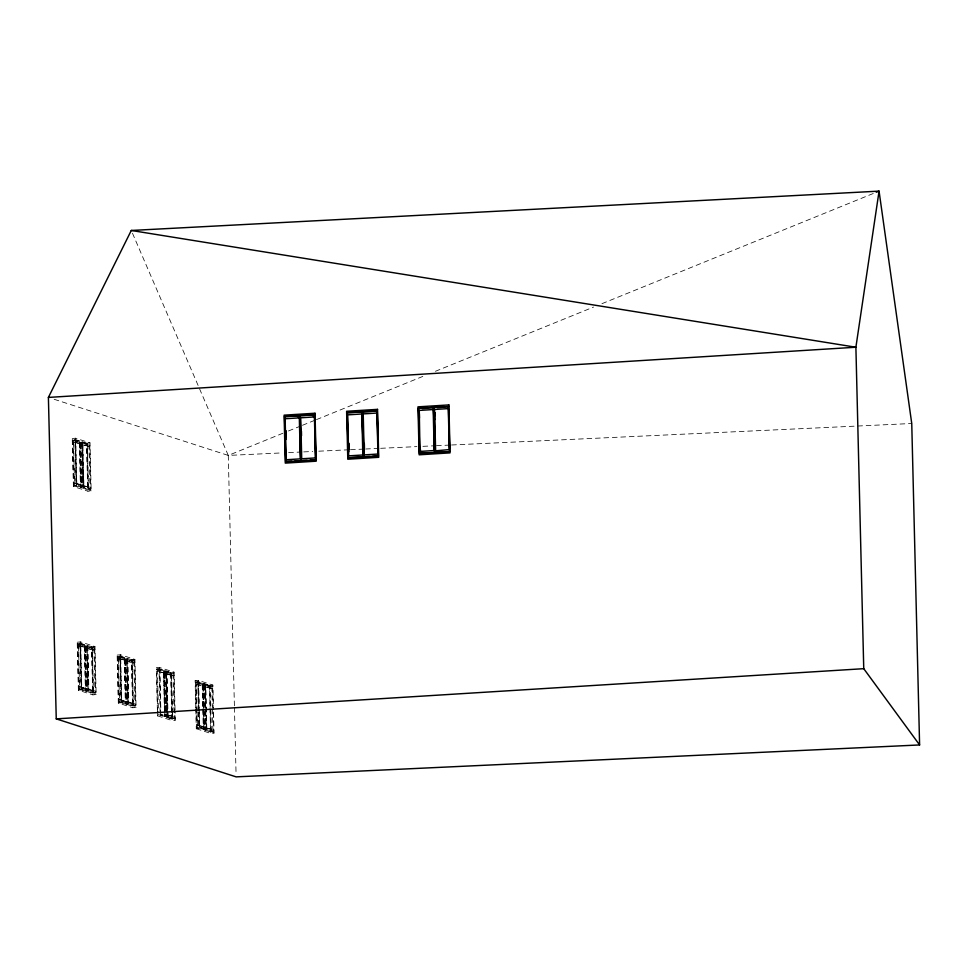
<?xml version="1.0" encoding="UTF-8"?>
<svg xmlns="http://www.w3.org/2000/svg" width="968" height="968" viewBox="0 0 968 968"><rect width="100%" height="100%" fill="white"/><g stroke="black" fill="none" stroke-linecap="round" stroke-linejoin="round"><path stroke-width="0.73" stroke-dasharray="4.84 3.63" d="M54.16 399.288L228.279 455.42L282.862 433.253M288.452 430.978L301.048 425.859M302.452 425.291L315.048 420.185M316.451 419.616L422.81 376.419M435.406 371.301L593.553 307.074M601.951 303.674L873.475 193.406M73.532 442.086L81.602 443.973L82.607 484.968L80.985 485.162L74.536 483.08L73.532 442.086L81.602 443.973M78.517 645.753L86.588 647.64L87.58 688.647L85.958 688.829L79.521 686.76L78.517 645.753L86.588 647.64M118.447 658.627L126.518 660.515L127.522 701.522L125.9 701.703L119.451 699.634L118.447 658.627L126.518 660.515M165.722 673.28L157.651 671.393L165.722 673.28L166.69 712.811M197.061 710.645L196.419 684.291L204.49 686.179L205.494 727.174L197.424 725.286L197.097 712.109M165.104 714.469L166.726 714.275M72.225 438.564L75.48 438.189L90.012 442.872L91.173 490.824L87.919 491.199L73.399 486.517L72.225 438.564L89.746 444.251L90.847 489.251L90.024 489.348L83.127 487.122L82.026 442.122L82.837 442.025L83.938 487.025L76.012 484.823L74.911 439.835L75.734 439.738L76.835 484.726L90.847 489.251M72.491 440.125L80.15 442.231L81.252 487.231L73.592 485.113L72.491 440.125L87.41 444.566L88.511 489.566L87.701 489.663L86.6 444.663M80.15 442.231L79.34 442.328L80.441 487.327L88.511 489.566M74.911 439.835L82.619 441.952L83.72 486.952M87.41 444.566L79.582 442.412L80.683 487.4M90.012 442.872L86.745 443.247L87.919 491.199M82.026 442.122L89.746 444.251M74.536 483.08L82.607 484.968M76.012 484.823L76.835 484.726M73.399 486.517L76.653 486.142L75.48 438.189M77.21 642.244L80.465 641.869L94.985 646.551L96.159 694.504L92.904 694.879L78.372 690.196L77.21 642.244L94.719 647.931L95.82 692.919L95.009 693.015L88.1 690.789L86.999 645.801L94.719 647.931M77.464 643.793L85.136 645.91L86.237 690.898L78.565 688.793L77.464 643.793L92.383 648.245L93.485 693.245L92.674 693.342L91.573 648.342M79.896 643.502L87.81 645.704L88.911 690.692L80.997 688.502L79.896 643.502L80.707 643.405L81.808 688.405L95.82 692.919M85.136 645.91L84.313 646.007L85.414 690.995L93.485 693.245M92.383 648.245L84.567 646.08L85.668 691.079M94.985 646.551L91.73 646.926L92.904 694.879M117.14 655.118L120.395 654.743L134.915 659.426L136.089 707.378L132.834 707.753L118.314 703.07L117.14 655.118L134.661 660.805L135.762 705.793L134.939 705.89L128.03 703.663L126.941 658.676L134.661 660.805M117.406 656.667L125.066 658.784L126.167 703.784L118.507 701.667L117.406 656.667L132.326 661.12L133.427 706.12L132.604 706.216L131.515 661.217M119.826 656.377L127.752 658.579L128.853 703.567L120.927 701.376L119.826 656.377L120.649 656.28L121.738 701.28L135.762 705.793M132.326 661.12L124.255 658.881L125.356 703.869L133.427 706.12M134.915 659.426L131.66 659.801L132.834 707.753M157.373 709.834L156.344 667.884L159.599 667.496L174.119 672.179L175.039 709.641M156.61 669.433L164.27 671.55L165.371 716.538L164.56 716.635L163.459 671.635L156.61 669.433L157.675 712.932M160.095 712.642L159.03 669.142L159.841 669.045L166.738 671.272L167.839 716.26L160.131 714.142L174.954 718.558L174.845 714.057M171.53 673.885L163.459 671.635L171.53 673.885L172.401 709.883M159.03 669.142L173.865 673.571L174.809 712.557M156.344 667.884L170.864 672.566L174.119 672.179M174.954 718.558L167.234 716.429L166.133 671.429L173.865 673.571M79.521 686.76L87.58 688.647M80.997 688.502L81.808 688.405M78.372 690.196L81.639 689.821L96.159 694.504M195.778 707.753L195.112 680.782L198.367 680.395L212.887 685.078L213.444 707.56M195.379 682.331L203.038 684.449L204.139 729.436L196.48 727.331L195.379 682.331L210.298 686.784L211.399 731.784L210.576 731.869L209.487 686.881M198.501 710.536L197.799 682.041L198.621 681.944L205.506 684.17L206.607 729.158M196.419 684.291L204.49 686.179M210.298 686.784L202.227 684.533L203.328 729.533L211.399 731.784M197.799 682.041L212.633 686.469L213.214 710.464M195.112 680.782L209.632 685.465L212.887 685.078M213.25 711.964L213.734 731.457L212.912 731.554L206.002 729.327L204.913 684.328L212.633 686.469M119.451 699.634L127.522 701.522M120.927 701.376L121.738 701.28M118.314 703.07L121.569 702.695L136.089 707.378M157.409 711.335L157.518 715.836L160.773 715.449L159.599 667.496M172.437 711.383L172.631 718.885L164.802 716.719L163.701 671.719M167.234 716.429L168.057 716.332L166.956 671.344M172.631 718.885L171.808 718.97L171.699 714.469M157.518 715.836L172.038 720.519L175.293 720.131L175.075 711.141M197.424 725.286L205.494 727.174M198.537 712.037L198.9 727.041L213.734 731.457M195.814 709.254L196.286 728.735L199.541 728.347L199.142 711.867M198.9 727.041L206.825 729.231L205.724 684.243M196.286 728.735L210.806 733.417L214.061 733.03L213.48 709.06M80.634 444.373L88.971 446.345L80.634 444.373L81.639 485.367L89.976 487.34L81.639 485.367M85.608 648.04L93.957 650.024L85.608 648.04L86.612 689.047L94.961 691.019L86.612 689.047M125.55 660.914L133.887 662.899L125.55 660.914L126.554 701.921L134.891 703.893L126.554 701.921M164.754 673.68L173.091 675.664L164.754 673.68L165.758 714.686L174.095 716.659L165.758 714.686M203.522 686.578L211.859 688.563L203.522 686.578L204.526 727.585L212.863 729.557L204.526 727.585M132.471 233.227L228.279 455.42L282.583 452.879M288.621 452.601L302.197 451.971M303.71 451.899L312.761 451.475M318.799 451.185L348.976 449.781M350.489 449.709L364.065 449.079M365.565 449.007L379.154 448.378M380.654 448.305L416.869 446.611M422.907 446.333L434.971 445.764M436.483 445.691L450.059 445.062M451.572 444.99L911.747 423.5M73.592 485.113L91.173 490.824M165.371 716.538L157.711 714.432L175.293 720.131M78.565 688.793L85.414 690.995M118.507 701.667L125.356 703.869M196.48 727.331L214.061 733.03M228.279 455.42L234.401 705.938M234.438 707.439L236.059 773.843M211.811 686.554L212.331 707.596M212.367 709.06L212.912 731.554M209.632 685.465L210.806 733.417M205.156 686.397L206.16 727.391M204.684 684.267L205.785 729.255M203.292 684.521L204.381 729.521M202.869 686.372L203.873 727.367M202.469 684.618L203.026 707.112M203.062 708.612L203.57 729.618M198.621 681.944L199.239 707.439M199.275 708.939L199.71 726.944M198.367 680.395L199.106 710.367M198.053 684.11L198.694 710.464M198.73 711.928L199.057 725.105M196.189 682.234L197.291 727.234M173.042 673.655L174.143 718.655M171.409 675.833L172.413 716.828M170.864 672.566L171.856 713.017M171.893 714.517L172.038 720.519M170.707 673.982L171.663 712.98M166.387 673.498L167.355 713.029M165.915 671.369L167.016 716.356M164.512 671.623L165.613 716.622M164.1 673.474L164.996 710.076M159.841 669.045L160.833 709.544M157.421 669.336L158.486 712.835M133.838 660.902L134.939 705.89M132.205 663.068L133.209 704.063M127.534 658.506L128.635 703.506M127.183 660.733L128.187 701.727M126.711 658.603L127.812 703.591M125.32 658.857L126.409 703.857M124.896 660.708L125.9 701.703M124.497 658.954L125.598 703.954M120.395 654.743L121.569 702.695M120.08 658.446L121.085 699.44M118.217 656.57L119.318 701.57M88.923 444.348L90.024 489.348M93.908 648.028L95.009 693.015M87.289 446.514L88.294 487.521M92.275 650.193L93.267 691.188M87.592 645.632L88.693 690.632M82.268 444.179L83.272 485.186M87.241 647.858L88.245 688.853M81.808 442.049L82.897 487.049M86.781 645.729L87.882 690.716M80.404 442.315L81.493 487.303M85.378 645.983L86.479 690.983M79.981 444.155L80.985 485.162M84.954 647.834L85.958 688.829M80.465 641.869L81.639 689.821M75.165 441.892L76.169 482.887M80.138 645.571L81.143 686.566M73.302 440.029L74.403 485.016M78.287 643.696L79.388 688.696"/><path stroke-width="1.45" d="M48.4 397.424L131.273 230.469L879.065 191.132L911.747 423.5L919.6 744.949L236.131 776.868L56.253 718.873L48.4 397.424L855.894 347.234L879.065 191.132L876.27 192.269M291.804 461.397L285.645 461.615L284.544 416.615L314.564 414.752L315.096 428.401M363.278 456.956L362.177 411.957L363.278 456.956L348.359 457.888L347.064 412.731L377.278 411.025L378.016 441.021M431.643 452.709L419.507 453.29L418.418 408.302L448.632 406.584L433.858 407.334L434.959 452.334L448.269 451.669M284.544 416.615L299.656 415.841L300.758 460.841L294.792 461.216M307.11 460.441L301.084 460.659L299.995 415.659L314.757 414.909M347.064 412.731L362.177 411.957M369.631 456.557L363.605 456.763L362.504 411.775L377.278 411.025M418.418 408.302L433.531 407.528L434.632 452.516L433.531 407.528M297.115 416.337L300.056 416.155M422.169 408.569L426.573 408.29M437.33 407.625L441.723 407.346M297.309 416.494L300.249 416.313M312.446 415.55L315.374 415.369M419.011 410.432L433.18 409.549L434.184 450.543L420.003 451.427L419.277 410.747M285.645 461.615L315.858 459.909L315.241 434.402M348.165 457.731L378.379 456.013L378.161 447.022M419.507 453.29L449.721 451.584M310.026 460.26L315.858 459.909M372.547 456.376L378.379 456.013M56.253 718.873L863.746 668.682L919.6 744.949M131.273 230.469L855.894 347.234L863.746 668.682M435.963 450.773L449.297 449.612L448.293 408.605L434.571 409.464L435.685 452.964M299.656 415.841L300.758 460.841M420.003 451.427L420.33 453.75M448.849 415.587L449.648 448.583M448.438 406.427L449.539 451.427M435.031 412.707L435.104 415.635M434.499 412.308L434.68 419.809M434.051 407.492L435.152 452.492M420.402 449.406L420.511 453.907M419.35 413.675L419.446 418.067M418.599 408.448L419.701 453.447M377.084 410.868L378.185 455.868M364.331 443.489L364.44 447.881M363.811 443.743L364.029 452.734M362.697 411.932L363.799 456.92M348.807 443.332L348.952 449.334M348.601 443.005L348.819 451.79M347.258 412.888L348.359 457.888M314.564 414.752L315.665 459.752M301.423 431.268L301.532 435.661M301.084 431.28L301.302 440.283M300.189 415.816L301.278 460.804M285.887 430.724L286.032 436.725M285.693 430.784L285.911 439.569M284.737 416.772L285.838 461.772M315.024 413.239L284.108 415.163L285.282 463.115L316.197 461.191L315.024 413.239M377.532 409.355L346.617 411.279L347.79 459.231L378.706 457.307L377.532 409.355M448.886 404.926L417.97 406.85L419.144 454.803L450.059 452.879L448.886 404.926M299.318 417.874L285.137 418.745L286.141 459.752L300.322 458.868L299.318 417.874M314.431 416.93L300.709 417.789L301.714 458.784L315.423 457.924L314.431 416.93M361.838 413.989L347.657 414.861L348.661 455.868L362.831 454.984L361.838 413.989M376.939 413.046L363.218 413.893L364.222 454.899L377.944 454.04L376.939 413.046"/></g></svg>
